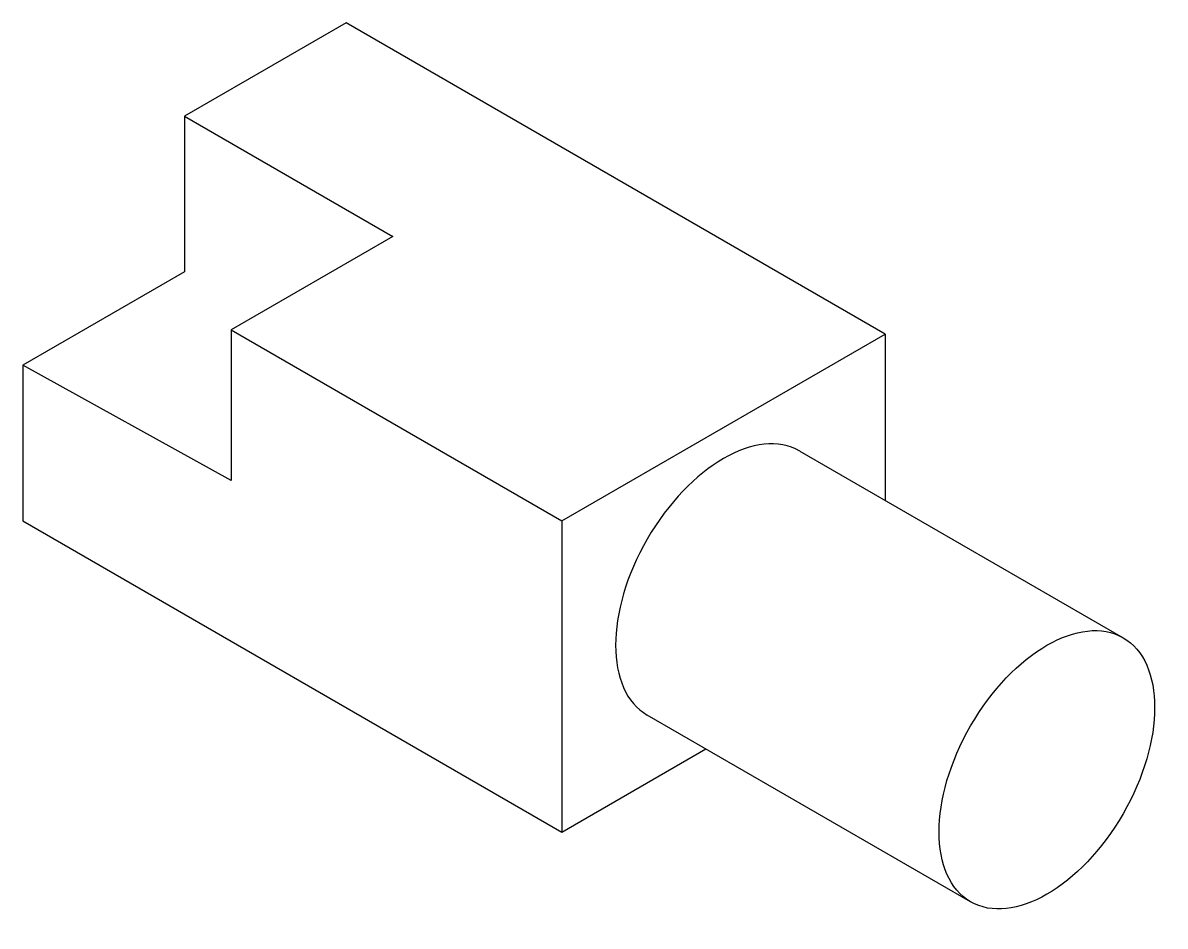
# Model space of a CAD drawing. Header units: millimetres. Extents: x 229 to 413, y 109 to 254.
import ezdxf

# ---------------------------------------------------------------- set-up
doc = ezdxf.new("R2010")
doc.units = ezdxf.units.MM

msp = doc.modelspace()

# ---------------------------------------------------------------- linework, layer by layer
for p, q in [((254.98, 238.92), (288.47, 219.59)), ((254.98, 238.92), (254.98, 213.92)), ((288.47, 219.59), (262.49, 204.59)), ((254.98, 213.92), (229, 198.92)), ((262.49, 204.59), (262.49, 180.37)), ((367.57, 203.92), (367.57, 177.2)), ((229, 198.92), (229, 173.92)), ((262.49, 180.37), (229, 198.92)), ((353.83, 185.13), (405.79, 155.13)), ((315.6, 173.92), (315.6, 123.92)), ((381.3, 112.71), (329.34, 142.71))]:
    msp.add_line(p, q)
for points in [[(262.49, 204.59), (315.6, 173.92), (367.57, 203.92), (280.96, 253.92), (254.98, 238.92)], [(229, 173.92), (315.6, 123.92), (338.74, 137.28)]]:
    msp.add_lwpolyline(points)
msp.add_ellipse((341.58, 163.92), major_axis=(-12.25, -21.21), ratio=0.57735, start_param=3.141593, end_param=6.283185)
msp.add_ellipse((393.55, 133.92), major_axis=(-12.25, -21.21), ratio=0.57735)

doc.saveas('drawing.dxf')
